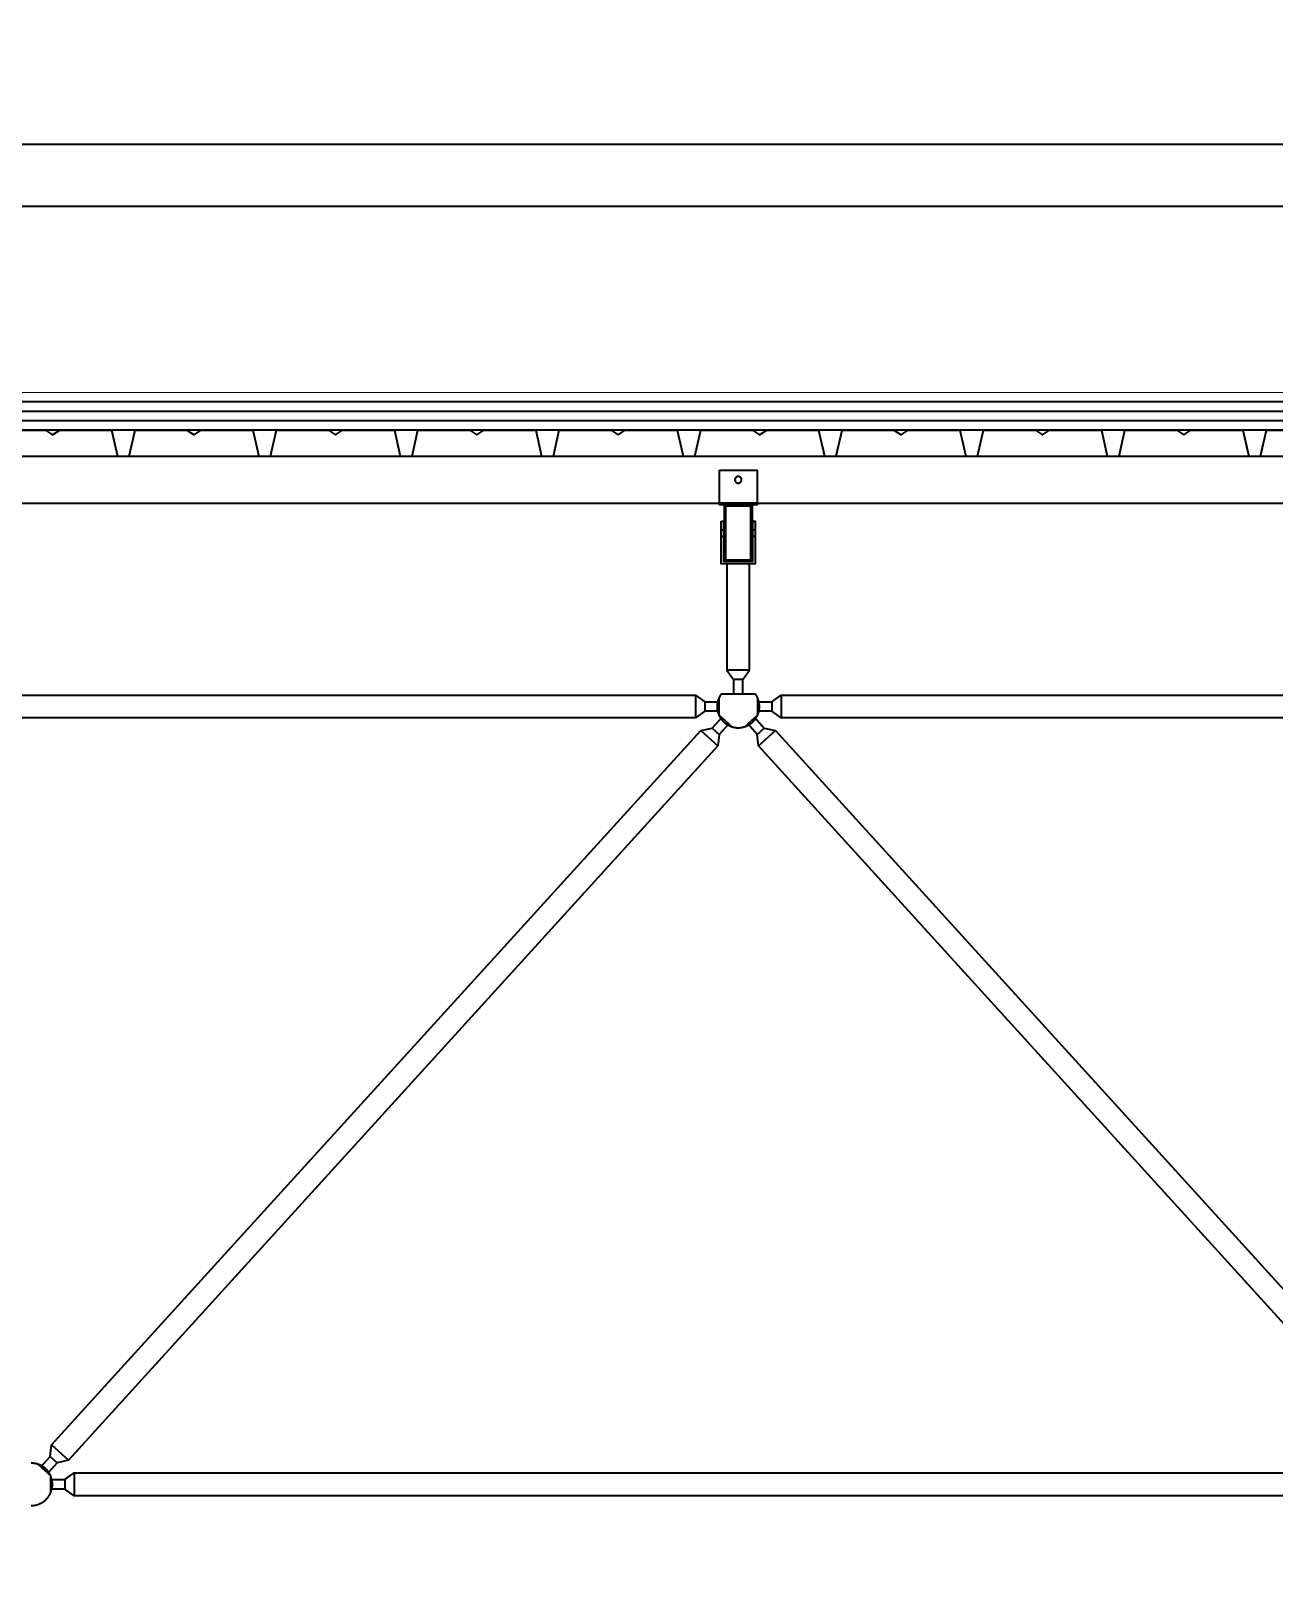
# Model space of a CAD drawing. Header units: centimetres. Extents: x 26569 to 160723, y -3143 to 14565.
# Drawn here: x 120807.7 to 121071.3, y -1001.5 to -670.3 of the extents above; entities that cross this region are included whole.
import ezdxf

# ---------------------------------------------------------------- set-up
doc = ezdxf.new("R2010")
doc.units = ezdxf.units.CM
doc.header["$LTSCALE"] = 100
for name, color, linetype in [('A-ANNO-DIMS', 187, 'Continuous'), ('A-ELEV-02', 253, 'Continuous'), ('A-ELEV-04', 250, 'Continuous'), ('A-WALL-INSL', 249, 'Continuous'), ('A-WALL-SNWPNL', 200, 'Continuous'), ('S-STEL', 3, 'Continuous')]:
    doc.layers.add(name, color=color, linetype=linetype)
doc.styles.add('Fields_100', font='act_simplex.shx', dxfattribs={"width": 0.8, "height": 20})
doc.linetypes.add('BATTING', pattern='A,0.00254,-2.54,[134,ltypeshp.shx,S=2.54,R=0,X=-2.54,Y=0],-5.08,[134,ltypeshp.shx,S=2.54,R=180,X=2.54,Y=0],-2.54', length=10.16254)
doc.dimstyles.new('FIELDS_100', dxfattribs={"dimscale": 0, "dimtxt": 20, "dimasz": 5, "dimexe": 5, "dimexo": 5, "dimgap": 5, "dimtad": 0, "dimdec": 0, "dimzin": 0, "dimdsep": 46, "dimtxsty": 'Fields_100', "dimblk": 'DOT', "dimcen": 0.09, "dimclrt": 50, "dimadec": 0, "dimazin": 0, "dimtfac": 1, "dimtdec": 0, "dimtix": 1, "dimtofl": 0, "dimtmove": 1, "dimatfit": 3, "dimfxl": 5, "dimfxlon": 1, "dimtolj": 1, "dimtzin": 0, "dimarcsym": 0})

# ---------------------------------------------------------------- blocks, each defined once
blk = doc.blocks.new('_Dot')
at = {"color": 0, "linetype": 'ByBlock', "lineweight": -2}
blk.add_line((-0.5, 0), (-1, 0), dxfattribs=at)
at = {"color": 0, "linetype": 'ByBlock', "const_width": 0.5}
blk.add_lwpolyline([(-0.25, 0, 1), (0.25, 0, 1)], format="xyb", close=True, dxfattribs=at)
blk = doc.blocks.new('*D481')
at = {"layer": 'A-ANNO-DIMS', "color": 0, "lineweight": -2, "transparency": 16777216}
for p, q in [((119307.73, -198.45), (119307.73, -188.45)), ((121107.73, -198.45), (121107.73, -188.45)), ((119312.73, -193.45), (120176.06, -193.45)), ((121102.73, -193.45), (120239.4, -193.45))]:
    blk.add_line(p, q, dxfattribs=at)
at = {"layer": 'DEFPOINTS', "color": 0, "transparency": 16777216}
for p in [(121107.73, -193.45), (119307.73, -1038.45), (121107.73, -1038.45)]:
    blk.add_point(p, dxfattribs=at)
at = {"layer": 'A-ANNO-DIMS', "color": 0, "lineweight": -2, "transparency": 16777216, "xscale": 5, "yscale": 5, "zscale": 5, "rotation": 180}
blk.add_blockref('_Dot', (119307.73, -193.45), dxfattribs=at)
at = {"layer": 'A-ANNO-DIMS', "color": 0, "lineweight": -2, "transparency": 16777216, "xscale": 5, "yscale": 5, "zscale": 5}
blk.add_blockref('_Dot', (121107.73, -193.45), dxfattribs=at)
at = {"layer": 'A-ANNO-DIMS', "color": 50, "transparency": 16777216, "insert": (120207.73, -193.45), "char_height": 20, "attachment_point": 5, "style": 'Fields_100'}
blk.add_mtext('\\A1;1800', dxfattribs=at)

msp = doc.modelspace()

# ---------------------------------------------------------------- linework, layer by layer
at = {"layer": 'A-ELEV-02'}
for points in [[(113862.73, -760.44), (122930.23, -760.44)], [(113862.73, -770.44), (122930.23, -770.44)], [(120961.73, -770.44), (120953.73, -770.44)], [(120954.13, -776.04), (120954.63, -776.04)], [(120954.13, -777.44), (120954.63, -777.44)], [(120960.83, -776.04), (120961.33, -776.04)], [(120960.83, -777.44), (120961.33, -777.44)], [(120955.31, -783.24), (120955.31, -805.84), (120956.73, -807.84), (120956.73, -810.84)], [(120958.73, -810.84), (120958.73, -807.84), (120960.14, -805.84), (120960.14, -783.24)], [(120960.14, -805.84), (120955.31, -805.84)], [(120958.73, -807.84), (120956.73, -807.84)], [(120661.83, -812.54), (120664.83, -812.54), (120666.83, -811.13), (120948.63, -811.13), (120950.63, -812.54), (120953.63, -812.54)], [(120948.63, -811.13), (120948.63, -815.96)], [(120954.13, -810.84), (120954.04, -810.96), (120953.96, -811.09), (120953.88, -811.22), (120953.8, -811.35), (120953.73, -811.48), (120953.66, -811.62), (120953.6, -811.76), (120953.54, -811.91), (120953.48, -812.05), (120953.46, -812.13), (120953.43, -812.2), (120953.41, -812.28), (120953.39, -812.36), (120953.37, -812.43), (120953.35, -812.51), (120953.33, -812.59), (120953.32, -812.67), (120953.3, -812.74), (120953.29, -812.82), (120953.28, -812.9), (120953.27, -812.98), (120953.26, -813.06), (120953.25, -813.14), (120953.24, -813.22), (120953.24, -813.3), (120953.23, -813.38), (120953.23, -813.46), (120953.23, -813.54), (120953.23, -813.62), (120953.23, -813.7), (120953.24, -813.78), (120953.24, -813.86), (120953.25, -813.94), (120953.25, -814.01), (120953.26, -814.09), (120953.27, -814.17), (120953.29, -814.25), (120953.31, -814.4), (120953.35, -814.56), (120953.38, -814.71), (120953.43, -814.86), (120953.47, -815), (120953.52, -815.14), (120953.58, -815.29), (120953.64, -815.42), (120953.71, -815.56), (120953.77, -815.69), (120953.85, -815.82), (120953.93, -815.95), (120954.01, -816.07), (120954.1, -816.2), (120954.19, -816.32), (120954.29, -816.44), (120954.39, -816.56), (120954.5, -816.68), (120954.55, -816.73), (120954.61, -816.79), (120954.67, -816.84), (120954.73, -816.9), (120954.79, -816.95), (120954.85, -817), (120954.91, -817.05), (120954.97, -817.1), (120955.03, -817.15), (120955.1, -817.19), (120955.16, -817.24), (120955.23, -817.29), (120955.3, -817.33), (120955.36, -817.37), (120955.43, -817.41), (120955.5, -817.45), (120955.57, -817.49), (120955.64, -817.53), (120955.71, -817.57), (120955.78, -817.6), (120955.86, -817.64), (120955.93, -817.67), (120956, -817.7), (120956.08, -817.73), (120956.15, -817.76), (120956.22, -817.78), (120956.3, -817.81), (120956.37, -817.83), (120956.52, -817.88), (120956.67, -817.92), (120956.83, -817.95), (120956.98, -817.98), (120957.13, -818), (120957.28, -818.02), (120957.43, -818.03), (120957.58, -818.04), (120957.73, -818.04), (120957.88, -818.04), (120958.03, -818.03), (120958.18, -818.02), (120958.33, -818), (120958.48, -817.98), (120958.63, -817.95), (120958.79, -817.92), (120958.94, -817.88), (120959.09, -817.83), (120959.16, -817.81), (120959.24, -817.78), (120959.31, -817.76), (120959.38, -817.73), (120959.46, -817.7), (120959.53, -817.67), (120959.6, -817.64), (120959.68, -817.6), (120959.75, -817.57), (120959.82, -817.53), (120959.89, -817.49), (120959.96, -817.45), (120960.03, -817.41), (120960.1, -817.37), (120960.16, -817.33), (120960.23, -817.29), (120960.3, -817.24), (120960.36, -817.19), (120960.43, -817.15), (120960.49, -817.1), (120960.55, -817.05), (120960.61, -817), (120960.67, -816.95), (120960.73, -816.9), (120960.79, -816.84), (120960.85, -816.79), (120960.91, -816.73), (120960.96, -816.68), (120961.07, -816.56), (120961.17, -816.44), (120961.27, -816.32), (120961.36, -816.2), (120961.45, -816.07), (120961.53, -815.95), (120961.61, -815.82), (120961.69, -815.69), (120961.75, -815.56), (120961.82, -815.42), (120961.88, -815.29), (120961.94, -815.14), (120961.99, -815), (120962.03, -814.86), (120962.08, -814.71), (120962.11, -814.56), (120962.15, -814.4), (120962.17, -814.25), (120962.19, -814.17), (120962.2, -814.09), (120962.21, -814.01), (120962.21, -813.94), (120962.22, -813.86), (120962.22, -813.78), (120962.23, -813.7), (120962.23, -813.62), (120962.23, -813.54), (120962.23, -813.46), (120962.23, -813.38), (120962.22, -813.3), (120962.22, -813.22), (120962.21, -813.14), (120962.2, -813.06), (120962.19, -812.98), (120962.18, -812.9), (120962.17, -812.82), (120962.16, -812.74), (120962.14, -812.67), (120962.13, -812.59), (120962.11, -812.51), (120962.09, -812.43), (120962.07, -812.36), (120962.05, -812.28), (120962.03, -812.2), (120962, -812.13), (120961.98, -812.05), (120961.92, -811.91), (120961.86, -811.76), (120961.8, -811.62), (120961.73, -811.48), (120961.66, -811.35), (120961.58, -811.22), (120961.5, -811.09), (120961.42, -810.96), (120961.33, -810.84)], [(120954.13, -810.84), (120961.33, -810.84)], [(120961.83, -812.54), (120964.83, -812.54), (120966.83, -811.13), (121248.63, -811.13), (121250.63, -812.54), (121253.63, -812.54)], [(120966.83, -811.13), (120966.83, -815.96)], [(120953.63, -814.54), (120950.63, -814.54), (120948.63, -815.96), (120666.83, -815.96), (120664.83, -814.54), (120661.83, -814.54)], [(120950.63, -812.54), (120950.63, -814.54)], [(120953.63, -811.69), (120953.63, -815.4)], [(120961.83, -811.69), (120961.83, -815.4)], [(121253.63, -814.54), (121250.63, -814.54), (121248.63, -815.96), (120966.83, -815.96), (120964.83, -814.54), (120961.83, -814.54)], [(120964.83, -812.54), (120964.83, -814.54)], [(120952.21, -818.12), (120953.69, -819.47)], [(120953.6, -815.33), (120956.34, -817.83)], [(120959.12, -817.83), (120961.86, -815.33)], [(120961.77, -819.47), (120963.25, -818.12)], [(120949.82, -818.65), (120953.4, -821.9)], [(120962.06, -821.9), (120965.64, -818.65)], [(120812.06, -970.19), (120815.64, -973.43)], [(120811.77, -972.62), (120813.25, -973.96)], [(120807.73, -983.04), (120807.83, -983.04), (120807.93, -983.04), (120808.03, -983.03), (120808.13, -983.03), (120808.24, -983.02), (120808.34, -983), (120808.44, -982.99), (120808.55, -982.97), (120808.65, -982.95), (120808.76, -982.92), (120808.86, -982.9), (120808.97, -982.87), (120809.07, -982.84), (120809.18, -982.8), (120809.28, -982.77), (120809.39, -982.73), (120809.49, -982.69), (120809.59, -982.64), (120809.7, -982.59), (120809.8, -982.54), (120809.9, -982.49), (120810, -982.43), (120810.1, -982.37), (120810.19, -982.31), (120810.29, -982.25), (120810.38, -982.18), (120810.48, -982.11), (120810.57, -982.04), (120810.66, -981.96), (120810.74, -981.89), (120810.83, -981.81), (120810.91, -981.73), (120810.99, -981.64), (120811.07, -981.56), (120811.15, -981.47), (120811.22, -981.38), (120811.3, -981.29), (120811.37, -981.2), (120811.43, -981.1), (120811.5, -981.01), (120811.56, -980.91), (120811.62, -980.81), (120811.67, -980.71), (120811.73, -980.61), (120811.78, -980.51), (120811.83, -980.41), (120811.87, -980.3), (120811.91, -980.2), (120811.95, -980.1), (120811.99, -979.99), (120812.02, -979.89), (120812.06, -979.78), (120812.08, -979.68), (120812.11, -979.57), (120812.13, -979.47), (120812.15, -979.36), (120812.17, -979.26), (120812.19, -979.15), (120812.2, -979.05), (120812.21, -978.95), (120812.22, -978.85), (120812.23, -978.74), (120812.23, -978.64), (120812.23, -978.54), (120812.23, -978.44), (120812.23, -978.34), (120812.22, -978.24), (120812.21, -978.14), (120812.2, -978.04), (120812.19, -977.93), (120812.17, -977.83), (120812.15, -977.72), (120812.13, -977.62), (120812.11, -977.52), (120812.08, -977.41), (120812.06, -977.31), (120812.02, -977.2), (120811.99, -977.1), (120811.95, -976.99), (120811.91, -976.89), (120811.87, -976.78), (120811.83, -976.68), (120811.78, -976.58), (120811.73, -976.48), (120811.67, -976.38), (120811.62, -976.28), (120811.56, -976.18), (120811.5, -976.08), (120811.43, -975.99), (120811.37, -975.89), (120811.3, -975.8), (120811.22, -975.71), (120811.15, -975.62), (120811.07, -975.53), (120810.99, -975.45), (120810.91, -975.36), (120810.83, -975.28), (120810.74, -975.2), (120810.66, -975.12), (120810.57, -975.05), (120810.48, -974.98), (120810.38, -974.91), (120810.29, -974.84), (120810.19, -974.78), (120810.1, -974.72), (120810, -974.66), (120809.9, -974.6), (120809.8, -974.55), (120809.7, -974.5), (120809.59, -974.45), (120809.49, -974.4), (120809.39, -974.36), (120809.28, -974.32), (120809.18, -974.28), (120809.07, -974.25), (120808.97, -974.22), (120808.86, -974.19), (120808.76, -974.16), (120808.65, -974.14), (120808.55, -974.12), (120808.44, -974.1), (120808.34, -974.09), (120808.24, -974.07), (120808.13, -974.06), (120808.03, -974.05), (120807.93, -974.05), (120807.83, -974.04), (120807.73, -974.04)], [(120809.12, -974.26), (120811.86, -976.76)], [(120811.83, -977.54), (120814.83, -977.54), (120816.83, -976.13), (121098.63, -976.13), (121100.63, -977.54), (121103.63, -977.54)], [(120811.83, -976.69), (120811.83, -980.4)], [(120816.83, -976.13), (120816.83, -980.96)], [(121103.63, -979.54), (121100.63, -979.54), (121098.63, -980.96), (120816.83, -980.96), (120814.83, -979.54), (120811.83, -979.54)], [(120814.83, -977.54), (120814.83, -979.54)]]:
    msp.add_lwpolyline(points, dxfattribs=at)
for points in [[(120953.73, -763.44), (120961.73, -763.44), (120961.73, -770.74), (120953.73, -770.74)], [(120958.43, -765.44), (120958.43, -765.43), (120958.43, -765.41), (120958.43, -765.4), (120958.43, -765.38), (120958.43, -765.36), (120958.42, -765.35), (120958.42, -765.33), (120958.42, -765.32), (120958.42, -765.3), (120958.41, -765.28), (120958.41, -765.27), (120958.4, -765.25), (120958.4, -765.23), (120958.39, -765.22), (120958.39, -765.2), (120958.38, -765.19), (120958.37, -765.17), (120958.37, -765.15), (120958.36, -765.14), (120958.35, -765.12), (120958.34, -765.11), (120958.33, -765.09), (120958.33, -765.08), (120958.32, -765.06), (120958.31, -765.05), (120958.3, -765.03), (120958.28, -765.02), (120958.27, -765), (120958.26, -764.99), (120958.25, -764.98), (120958.24, -764.96), (120958.22, -764.95), (120958.21, -764.94), (120958.2, -764.92), (120958.19, -764.91), (120958.17, -764.9), (120958.16, -764.89), (120958.14, -764.88), (120958.13, -764.87), (120958.11, -764.86), (120958.1, -764.85), (120958.08, -764.84), (120958.07, -764.83), (120958.05, -764.82), (120958.04, -764.81), (120958.02, -764.81), (120958, -764.8), (120957.99, -764.79), (120957.97, -764.79), (120957.96, -764.78), (120957.94, -764.78), (120957.92, -764.77), (120957.91, -764.77), (120957.89, -764.76), (120957.87, -764.76), (120957.86, -764.76), (120957.84, -764.75), (120957.82, -764.75), (120957.81, -764.75), (120957.79, -764.75), (120957.78, -764.75), (120957.76, -764.74), (120957.75, -764.74), (120957.73, -764.74), (120957.71, -764.74), (120957.7, -764.74), (120957.68, -764.75), (120957.67, -764.75), (120957.65, -764.75), (120957.63, -764.75), (120957.62, -764.75), (120957.6, -764.76), (120957.59, -764.76), (120957.57, -764.76), (120957.55, -764.77), (120957.54, -764.77), (120957.52, -764.78), (120957.5, -764.78), (120957.49, -764.79), (120957.47, -764.79), (120957.46, -764.8), (120957.44, -764.81), (120957.42, -764.81), (120957.41, -764.82), (120957.39, -764.83), (120957.38, -764.84), (120957.36, -764.85), (120957.35, -764.86), (120957.33, -764.87), (120957.32, -764.88), (120957.3, -764.89), (120957.29, -764.9), (120957.27, -764.91), (120957.26, -764.92), (120957.25, -764.94), (120957.23, -764.95), (120957.22, -764.96), (120957.21, -764.98), (120957.2, -764.99), (120957.19, -765), (120957.18, -765.02), (120957.16, -765.03), (120957.15, -765.05), (120957.14, -765.06), (120957.13, -765.08), (120957.13, -765.09), (120957.12, -765.11), (120957.11, -765.12), (120957.1, -765.14), (120957.09, -765.15), (120957.09, -765.17), (120957.08, -765.19), (120957.07, -765.2), (120957.07, -765.22), (120957.06, -765.23), (120957.06, -765.25), (120957.05, -765.27), (120957.05, -765.28), (120957.04, -765.3), (120957.04, -765.32), (120957.04, -765.33), (120957.04, -765.35), (120957.03, -765.36), (120957.03, -765.38), (120957.03, -765.4), (120957.03, -765.41), (120957.03, -765.43), (120957.03, -765.44), (120957.03, -765.46), (120957.03, -765.47), (120957.03, -765.49), (120957.03, -765.51), (120957.03, -765.52), (120957.04, -765.54), (120957.04, -765.55), (120957.04, -765.57), (120957.04, -765.59), (120957.05, -765.6), (120957.05, -765.62), (120957.06, -765.64), (120957.06, -765.65), (120957.07, -765.67), (120957.07, -765.69), (120957.08, -765.7), (120957.09, -765.72), (120957.09, -765.73), (120957.1, -765.75), (120957.11, -765.77), (120957.12, -765.78), (120957.13, -765.8), (120957.13, -765.81), (120957.14, -765.83), (120957.15, -765.84), (120957.16, -765.86), (120957.18, -765.87), (120957.19, -765.88), (120957.2, -765.9), (120957.21, -765.91), (120957.22, -765.93), (120957.23, -765.94), (120957.25, -765.95), (120957.26, -765.96), (120957.27, -765.98), (120957.29, -765.99), (120957.3, -766), (120957.32, -766.01), (120957.33, -766.02), (120957.35, -766.03), (120957.36, -766.04), (120957.38, -766.05), (120957.39, -766.06), (120957.41, -766.07), (120957.42, -766.07), (120957.44, -766.08), (120957.46, -766.09), (120957.47, -766.09), (120957.49, -766.1), (120957.5, -766.11), (120957.52, -766.11), (120957.54, -766.12), (120957.55, -766.12), (120957.57, -766.13), (120957.59, -766.13), (120957.6, -766.13), (120957.62, -766.13), (120957.63, -766.14), (120957.65, -766.14), (120957.67, -766.14), (120957.68, -766.14), (120957.7, -766.14), (120957.71, -766.14), (120957.73, -766.14), (120957.75, -766.14), (120957.76, -766.14), (120957.78, -766.14), (120957.79, -766.14), (120957.81, -766.14), (120957.82, -766.14), (120957.84, -766.13), (120957.86, -766.13), (120957.87, -766.13), (120957.89, -766.13), (120957.91, -766.12), (120957.92, -766.12), (120957.94, -766.11), (120957.96, -766.11), (120957.97, -766.1), (120957.99, -766.09), (120958, -766.09), (120958.02, -766.08), (120958.04, -766.07), (120958.05, -766.07), (120958.07, -766.06), (120958.08, -766.05), (120958.1, -766.04), (120958.11, -766.03), (120958.13, -766.02), (120958.14, -766.01), (120958.16, -766), (120958.17, -765.99), (120958.19, -765.98), (120958.2, -765.96), (120958.21, -765.95), (120958.22, -765.94), (120958.24, -765.93), (120958.25, -765.91), (120958.26, -765.9), (120958.27, -765.88), (120958.28, -765.87), (120958.3, -765.86), (120958.31, -765.84), (120958.32, -765.83), (120958.33, -765.81), (120958.33, -765.8), (120958.34, -765.78), (120958.35, -765.77), (120958.36, -765.75), (120958.37, -765.73), (120958.37, -765.72), (120958.38, -765.7), (120958.39, -765.69), (120958.39, -765.67), (120958.4, -765.65), (120958.4, -765.64), (120958.41, -765.62), (120958.41, -765.6), (120958.42, -765.59), (120958.42, -765.57), (120958.42, -765.55), (120958.42, -765.54), (120958.43, -765.52), (120958.43, -765.51), (120958.43, -765.49), (120958.43, -765.47), (120958.43, -765.46)], [(120954.13, -774.24), (120954.63, -774.24), (120954.63, -782.74), (120960.83, -782.74), (120960.83, -774.24), (120961.33, -774.24), (120961.33, -783.24), (120954.13, -783.24)], [(120809.75, -974.84), (120811.77, -972.62), (120812.06, -970.19), (120949.82, -818.65), (120952.21, -818.12), (120954.23, -815.9), (120955.71, -817.25), (120953.69, -819.47), (120953.4, -821.9), (120815.64, -973.43), (120813.25, -973.96), (120811.23, -976.18)], [(121104.23, -976.18), (121102.21, -973.96), (121099.82, -973.43), (120962.06, -821.9), (120961.77, -819.47), (120959.75, -817.25), (120961.23, -815.9), (120963.25, -818.12), (120965.64, -818.65), (121103.4, -970.19), (121103.69, -972.62), (121105.71, -974.84)]]:
    msp.add_lwpolyline(points, close=True, dxfattribs=at)
at = {"layer": 'A-ELEV-04'}
for p, q in [((122968.28, -694.3), (103052.48, -694.3)), ((104871.32, -707.43), (122929.69, -707.43))]:
    msp.add_line(p, q, dxfattribs=at)
at = {"layer": 'A-WALL-INSL', "ltscale": 0.002, "const_width": 0.2}
msp.add_lwpolyline([(122937.73, -746.94), (104865.23, -746.94)], dxfattribs=at)
at = {"layer": 'A-WALL-INSL', "linetype": 'BATTING', "ltscale": 0.002}
for points in [[(122937.73, -748.94), (104865.23, -748.94)], [(122937.73, -752.94), (104865.23, -752.94)]]:
    msp.add_lwpolyline(points, dxfattribs=at)
at = {"layer": 'A-WALL-INSL', "ltscale": 0.002}
for points in [[(122937.73, -750.94), (104865.23, -750.94)], [(122937.73, -754.94), (104865.23, -754.94)]]:
    msp.add_lwpolyline(points, dxfattribs=at)
at = {"layer": 'A-WALL-SNWPNL', "ltscale": 100}
for points in [[(120799.77, -754.94), (120810.77, -754.94), (120812.27, -755.94), (120813.77, -754.94), (120824.77, -754.94), (120826.02, -760.44), (120828.52, -760.44), (120829.77, -754.94), (120840.77, -754.94), (120842.27, -755.94), (120843.77, -754.94), (120854.77, -754.94), (120856.02, -760.44), (120858.52, -760.44), (120859.77, -754.94), (120870.77, -754.94), (120872.27, -755.94), (120873.77, -754.94), (120884.77, -754.94), (120886.02, -760.44), (120888.52, -760.44), (120888.96, -758.49)], [(120885.57, -758.49), (120886.02, -760.44), (120888.52, -760.44), (120889.77, -754.94), (120900.77, -754.94), (120902.27, -755.94), (120903.77, -754.94), (120914.77, -754.94), (120916.02, -760.44), (120918.52, -760.44), (120919.77, -754.94), (120930.77, -754.94), (120932.27, -755.94), (120933.77, -754.94), (120944.77, -754.94), (120946.02, -760.44), (120948.52, -760.44), (120949.77, -754.94), (120960.77, -754.94), (120962.27, -755.94), (120963.77, -754.94), (120974.77, -754.94), (120976.02, -760.44), (120978.52, -760.44), (120978.96, -758.49)], [(120975.57, -758.49), (120976.02, -760.44), (120978.52, -760.44), (120979.77, -754.94), (120990.77, -754.94), (120992.27, -755.94), (120993.77, -754.94), (121004.77, -754.94), (121006.02, -760.44), (121008.52, -760.44), (121009.77, -754.94), (121020.77, -754.94), (121022.27, -755.94), (121023.77, -754.94), (121034.77, -754.94), (121036.02, -760.44), (121038.52, -760.44), (121039.77, -754.94), (121050.77, -754.94), (121052.27, -755.94), (121053.77, -754.94), (121064.77, -754.94), (121066.02, -760.44), (121068.52, -760.44), (121068.96, -758.49)], [(121065.57, -758.49), (121066.02, -760.44), (121068.52, -760.44), (121069.77, -754.94), (121080.77, -754.94)]]:
    msp.add_lwpolyline(points, dxfattribs=at)
at = {"layer": 'S-STEL'}
msp.add_lwpolyline([(120960.73, -782.74), (120960.73, -770.74), (120954.73, -770.74), (120954.73, -782.74)], dxfattribs=at)
msp.add_lwpolyline([(120960.43, -771.04), (120955.03, -771.04), (120955.03, -782.44), (120960.43, -782.44)], close=True, dxfattribs=at)

# ---------------------------------------------------------------- dimensions: what is measured, and where the dimension line sits
at = {"layer": 'A-ANNO-DIMS'}
dim = msp.add_linear_dim(base=(121107.73, -193.45), p1=(119307.73, -1038.45), p2=(121107.73, -1038.45), dimstyle='FIELDS_100', override={"dimscale": 1}, dxfattribs=at)
dim.commit()
dim.dimension.update_dxf_attribs({"geometry": '*D481', "text_midpoint": (120207.73, -193.45)})

doc.saveas('drawing.dxf')
